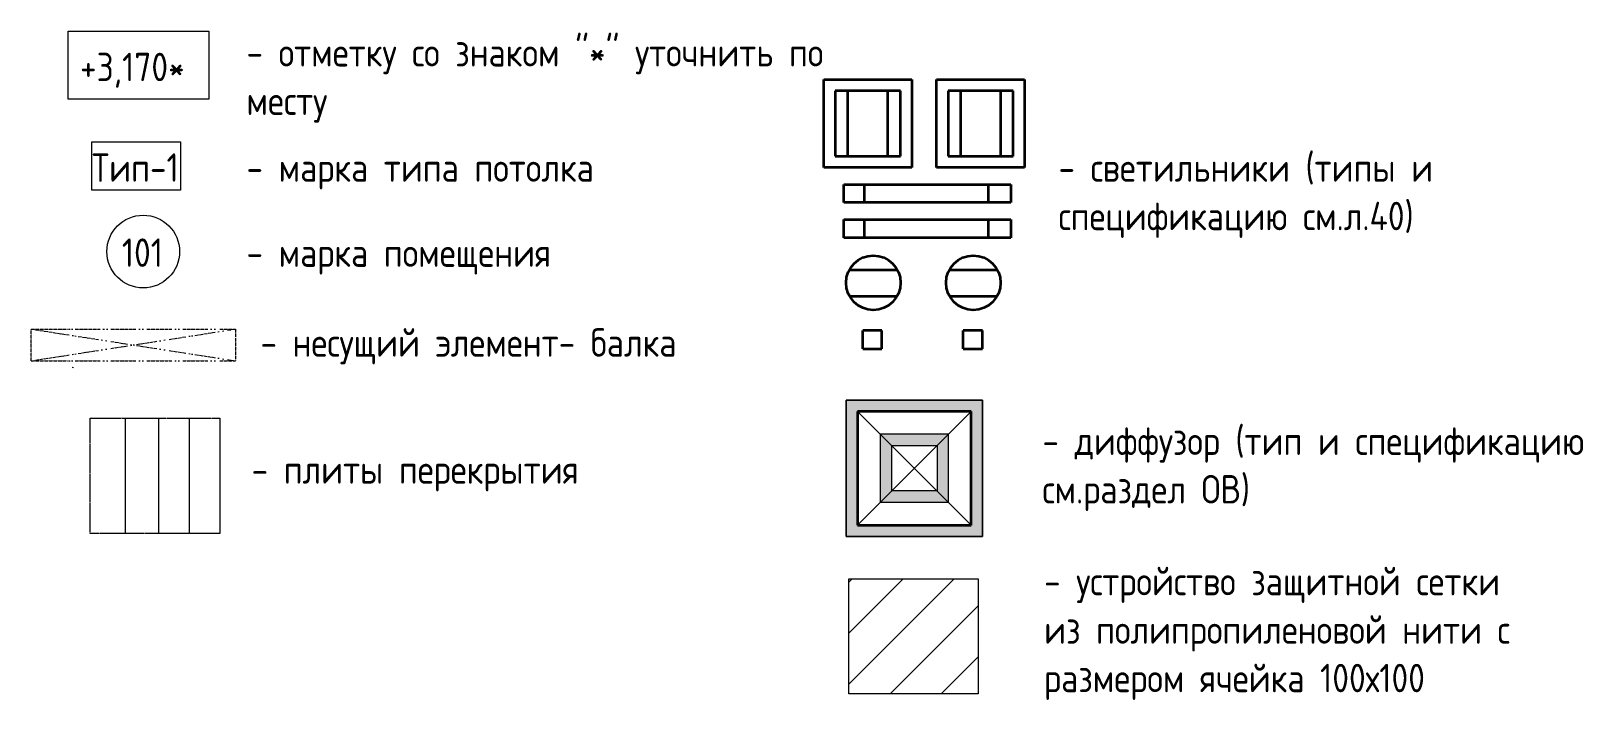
# Model space of a CAD drawing. Header units: millimetres. Extents: x -10474 to 67905, y -3824 to 44223.
# Drawn here: x 61076 to 67905, y -2063 to 879 of the extents above; entities that cross this region are included whole.
import ezdxf

# ---------------------------------------------------------------- set-up
doc = ezdxf.new("R2010")
doc.units = ezdxf.units.MM
doc.linetypes.add('ADSK_Штриховая_ш3 п1_5', pattern=[4.5, 3, -1.5])
doc.linetypes.add('ADSK_Штрихпунктирная 2 точки_ш15 п1_5 п1_5 п1_5', pattern=[19.5, 15, -1.5, 0, -1.5, 0, -1.5])
doc.layers.add('Аннотация', color=7, linetype='Continuous', lineweight=20)
doc.layers.add('Узлы', color=7, linetype='Continuous', lineweight=18)
doc.layers.add('Линии', color=7, linetype='Continuous', lineweight=9, true_color=0x00a600)
doc.styles.add('GOST Common_4', font='GOST_Common.ttf', dxfattribs={"width": 0.9, "height": 125})

msp = doc.modelspace()

# ---------------------------------------------------------------- hatches: boundary and pattern name
at = {"layer": 'Линии', "transparency": 33554610}
h = msp.add_hatch(dxfattribs=at)
h.set_pattern_fill('ANSI31', color=6, scale=50)
h.set_pattern_definition([(45, (3776.7, -29.25), (-112.2532, 112.2532), [])])
h.paths.add_polyline_path([(65243.394, -1529.767), (64674.14, -1529.767), (64674.14, -2035.848), (65243.394, -2035.848)])
at = {"layer": 'Узлы', "lineweight": 20, "true_color": 0x939393}
h = msp.add_hatch(color=252, dxfattribs=at)
h.paths.add_polyline_path([(64663.147, -1343.705), (65263.147, -1343.705), (65263.147, -743.705), (64663.147, -743.705), (64663.147, -1293.705)])
h.paths.add_polyline_path([(64713.147, -1293.705), (64713.147, -793.705), (65213.147, -793.705), (65213.147, -1293.705)])
h.paths.add_polyline_path([(64813.147, -1193.705), (65113.147, -1193.705), (65113.147, -893.705), (64813.147, -893.705), (64813.147, -1143.705)])
h.paths.add_polyline_path([(64863.147, -1143.705), (64863.147, -943.705), (65063.147, -943.705), (65063.147, -1143.705)])

# ---------------------------------------------------------------- linework, layer by layer
at = {"layer": 'Аннотация', "lineweight": 9, "flags": 128}
msp.add_lwpolyline([(61343.924, 391.581), (61734.074, 391.581), (61734.074, 180.081), (61343.924, 180.081)], close=True, dxfattribs=at)
at = {"layer": 'Линии', "color": 7}
for p, q in [((61239.386, 879.397), (61859.386, 879.397)), ((61239.386, 579.397), (61239.386, 879.397)), ((61859.386, 879.397), (61859.386, 579.397)), ((61859.386, 579.397), (61239.386, 579.397)), ((65263.147, -743.705), (64663.147, -743.705)), ((64663.147, -743.705), (64663.147, -1343.705)), ((65263.147, -1343.705), (65263.147, -743.705)), ((64713.147, -1293.705), (64713.147, -793.705)), ((64713.147, -793.705), (65213.147, -793.705)), ((65213.147, -793.705), (65213.147, -1293.705)), ((64813.147, -893.705), (64813.147, -1193.705)), ((65113.147, -893.705), (64813.147, -893.705)), ((64863.147, -943.705), (65063.147, -943.705)), ((64863.147, -1143.705), (64863.147, -943.705)), ((65063.147, -943.705), (65063.147, -1143.705)), ((65113.147, -1193.705), (65113.147, -893.705)), ((65063.147, -1143.705), (64863.147, -1143.705)), ((64813.147, -1193.705), (65113.147, -1193.705)), ((65213.147, -1293.705), (64713.147, -1293.705)), ((64663.147, -1343.705), (65263.147, -1343.705))]:
    msp.add_line(p, q, dxfattribs=at)
at = {"layer": 'Линии', "color": 5, "lineweight": 35, "true_color": 0x0000ff}
for p, q in [((64564.764, 666.747), (64951.265, 666.747)), ((64564.764, 279.738), (64564.764, 666.747)), ((64901.265, 616.747), (64614.764, 616.747)), ((64614.764, 616.747), (64614.764, 329.738)), ((64669.303, 616.747), (64669.303, 329.738)), ((64845.303, 616.747), (64845.303, 329.738)), ((64901.265, 329.738), (64901.265, 616.747)), ((64951.265, 666.747), (64951.265, 279.738)), ((64951.265, 279.738), (64564.764, 279.738)), ((64614.764, 329.738), (64901.265, 329.738)), ((64653.16, 124.845), (64653.16, 204.845)), ((64653.16, 204.845), (65387.881, 204.845)), ((64743.147, 124.845), (64743.147, 204.845)), ((65287.881, 204.845), (65287.881, 124.845)), ((65387.881, 204.845), (65387.881, 124.845)), ((65387.881, 124.845), (64653.16, 124.845)), ((64676.608, -171.143), (64888.24, -171.143)), ((64677.596, -286.143), (64887.252, -286.143)), ((64820.569, -438.159), (64735.834, -438.159)), ((64735.834, -518.159), (64735.834, -438.159)), ((64820.569, -518.159), (64820.569, -438.159)), ((64735.834, -518.159), (64820.569, -518.159)), ((65213.147, -793.705), (64713.147, -793.705)), ((64713.147, -793.705), (64713.147, -1293.705)), ((65213.147, -1293.705), (65213.147, -793.705)), ((64713.147, -1293.705), (65213.147, -1293.705))]:
    msp.add_line(p, q, dxfattribs=at)
at = {"layer": 'Линии', "color": 1, "lineweight": 35, "true_color": 0xff0000}
for p, q in [((65061.048, 666.747), (65447.548, 666.747)), ((65061.048, 279.738), (65061.048, 666.747)), ((65397.548, 616.747), (65111.048, 616.747)), ((65111.048, 616.747), (65111.048, 329.738)), ((65165.586, 616.747), (65165.586, 329.738)), ((65341.586, 616.747), (65341.586, 329.738)), ((65397.548, 329.738), (65397.548, 616.747)), ((65447.548, 666.747), (65447.548, 279.738)), ((65447.548, 279.738), (65061.048, 279.738)), ((65111.048, 329.738), (65397.548, 329.738)), ((64653.16, -30.047), (64653.16, 49.953)), ((64653.16, 49.953), (65387.881, 49.953)), ((64743.147, -30.047), (64743.147, 49.953)), ((65287.881, 49.953), (65287.881, -30.047)), ((65387.881, 49.953), (65387.881, -30.047)), ((65387.881, -30.047), (64653.16, -30.047)), ((65116.608, -171.143), (65328.24, -171.143)), ((65117.596, -286.143), (65327.252, -286.143)), ((65263.147, -438.159), (65178.413, -438.159)), ((65178.413, -518.159), (65178.413, -438.159)), ((65263.147, -518.159), (65263.147, -438.159)), ((65178.413, -518.159), (65263.147, -518.159))]:
    msp.add_line(p, q, dxfattribs=at)
at = {"layer": 'Линии', "color": 7, "linetype": 'ADSK_Штрихпунктирная 2 точки_ш15 п1_5 п1_5 п1_5'}
for p, q in [((61076.366, -431.463), (61236.366, -431.463)), ((61076.366, -571.463), (61076.366, -431.463)), ((61076.366, -431.463), (61244.346, -457.594)), ((61241.908, -431.463), (61247.908, -431.463)), ((61254.192, -431.463), (61260.192, -431.463)), ((61257.198, -459.593), (61263.127, -460.515)), ((61268.554, -461.36), (61274.483, -462.282)), ((61270.115, -431.463), (61380.115, -431.463)), ((61283.87, -463.742), (61372.801, -477.576)), ((61392.933, -431.463), (61398.933, -431.463)), ((61407.933, -431.463), (61413.933, -431.463)), ((61427.999, -431.463), (61537.999, -431.463)), ((61550.817, -431.463), (61556.817, -431.463)), ((61565.817, -431.463), (61571.817, -431.463)), ((61585.882, -431.463), (61695.882, -431.463)), ((61684.057, -476.934), (61758.166, -465.406)), ((61708.7, -431.463), (61714.7, -431.463)), ((61723.7, -431.463), (61729.7, -431.463)), ((61743.766, -431.463), (61853.766, -431.463)), ((61771.019, -463.406), (61776.947, -462.484)), ((61782.375, -461.64), (61788.304, -460.718)), ((61797.691, -459.257), (61886.621, -445.424)), ((61866.584, -431.463), (61872.584, -431.463)), ((61881.584, -431.463), (61887.584, -431.463)), ((61881.584, -431.463), (61887.584, -431.463)), ((61898.479, -443.579), (61904.407, -442.657)), ((61906.366, -431.463), (61976.366, -431.463)), ((61918.241, -440.505), (61924.17, -439.583)), ((61940.968, -436.97), (61976.366, -431.463)), ((61976.366, -431.463), (61976.366, -571.463)), ((61076.366, -571.463), (61244.346, -545.333)), ((61257.198, -543.334), (61263.127, -542.412)), ((61268.554, -541.567), (61274.483, -540.645)), ((61283.87, -539.185), (61372.801, -525.351)), ((61384.658, -479.42), (61390.587, -480.342)), ((61384.658, -523.507), (61390.587, -522.585)), ((61404.421, -482.494), (61410.349, -483.416)), ((61404.421, -520.433), (61410.349, -519.511)), ((61427.147, -486.029), (61501.256, -497.558)), ((61427.147, -516.898), (61501.256, -505.369)), ((61514.108, -499.557), (61520.037, -500.479)), ((61514.108, -503.37), (61520.037, -502.448)), ((61525.465, -501.604), (61531.393, -500.681)), ((61525.465, -501.323), (61531.393, -502.246)), ((61540.781, -499.221), (61629.711, -485.388)), ((61540.781, -503.706), (61629.711, -517.539)), ((61641.568, -483.543), (61647.497, -482.621)), ((61641.568, -519.384), (61647.497, -520.306)), ((61661.331, -480.469), (61667.259, -479.547)), ((61661.331, -522.458), (61667.259, -523.38)), ((61684.057, -525.993), (61758.166, -537.521)), ((61771.019, -539.521), (61776.947, -540.443)), ((61782.375, -541.287), (61788.304, -542.209)), ((61797.691, -543.67), (61886.621, -557.503)), ((61076.366, -571.463), (61236.366, -571.463)), ((61241.908, -571.463), (61247.908, -571.463)), ((61254.192, -571.463), (61260.192, -571.463)), ((61257.198, -599.593), (61263.127, -600.515)), ((61270.115, -571.463), (61380.115, -571.463)), ((61392.933, -571.463), (61398.933, -571.463)), ((61407.933, -571.463), (61413.933, -571.463)), ((61427.999, -571.463), (61537.999, -571.463)), ((61550.817, -571.463), (61556.817, -571.463)), ((61565.817, -571.463), (61571.817, -571.463)), ((61585.882, -571.463), (61695.882, -571.463)), ((61708.7, -571.463), (61714.7, -571.463)), ((61723.7, -571.463), (61729.7, -571.463)), ((61743.766, -571.463), (61853.766, -571.463)), ((61866.584, -571.463), (61872.584, -571.463)), ((61881.584, -571.463), (61887.584, -571.463)), ((61898.479, -559.348), (61904.407, -560.27)), ((61906.366, -571.463), (61976.366, -571.463)), ((61918.241, -562.422), (61924.17, -563.344)), ((61940.968, -565.957), (61976.366, -571.463))]:
    msp.add_line(p, q, dxfattribs=at)
at = {"layer": 'Линии', "color": 7, "lineweight": 20}
for p, q in [((64663.147, -743.705), (65263.147, -743.705)), ((64663.147, -1343.705), (64663.147, -743.705)), ((65263.147, -743.705), (65263.147, -1343.705)), ((64713.147, -793.705), (65213.147, -1293.705)), ((65213.147, -793.705), (64713.147, -1293.705)), ((65263.147, -1343.705), (64663.147, -1343.705))]:
    msp.add_line(p, q, dxfattribs=at)
at = {"layer": 'Линии', "color": 7, "linetype": 'ADSK_Штриховая_ш3 п1_5'}
for p, q in [((61337.112, -824.111), (61906.366, -824.111)), ((61337.112, -1330.192), (61337.112, -824.111)), ((61490.94, -824.111), (61490.94, -1330.192)), ((61637.684, -824.111), (61637.684, -1330.192)), ((61772.584, -824.111), (61772.584, -1330.192)), ((61906.366, -824.111), (61906.366, -1330.192)), ((61906.366, -1330.192), (61337.112, -1330.192))]:
    msp.add_line(p, q, dxfattribs=at)
at = {"layer": 'Линии', "color": 6}
msp.add_lwpolyline([(64674.14, -1529.767), (65243.394, -1529.767), (65243.394, -2035.848), (64674.14, -2035.848)], close=True, dxfattribs=at)
at = {"layer": 'Линии', "color": 7}
msp.add_circle((61569.851, -90.606), 160, dxfattribs=at)
at = {"layer": 'Линии', "color": 5, "lineweight": 35, "true_color": 0x0000ff}
msp.add_circle((64782.424, -227.738), 120, dxfattribs=at)
at = {"layer": 'Линии', "color": 1, "lineweight": 35, "true_color": 0xff0000}
msp.add_circle((65222.424, -227.738), 120, dxfattribs=at)

# ---------------------------------------------------------------- texts
at = {"layer": 'Аннотация', "lineweight": 9, "char_height": 125, "attachment_point": 1, "line_spacing_factor": 1.022766, "style": 'GOST Common_4'}
for s, insert, width in [('\\pt180,360,540,720,900,1080,1260,1440,1620,1800,1980,2160,2340,2520,2700,2880,3060,3240,3420,3600,3780,3960,4140,4320,4500,4680,4860,5040,5220,5400,5580,5760;- отметку со знаком "*" уточнить по месту', (62024.238, 848.372), 2569.05), ('\\pt180,360,540,720,900,1080,1260,1440,1620,1800,1980,2160,2340,2520,2700,2880,3060,3240,3420,3600,3780,3960,4140,4320,4500,4680,4860,5040,5220,5400,5580,5760;+3,170*', (61291.868, 783.881), 502.2225), ('\\pt180,360,540,720,900,1080,1260,1440,1620,1800,1980,2160,2340,2520,2700,2880,3060,3240,3420,3600,3780,3960,4140,4320,4500,4680,4860,5040,5220,5400,5580,5760;Тип-1', (61343.924, 341.391), 394.0515), ('\\pt180,360,540,720,900,1080,1260,1440,1620,1800,1980,2160,2340,2520,2700,2880,3060,3240,3420,3600,3780,3960,4140,4320,4500,4680,4860,5040,5220,5400,5580,5760;- светильники (типы и спецификацию см.л.40)', (65597.108, 341.391), 2634.3), ('\\pt180,360,540,720,900,1080,1260,1440,1620,1800,1980,2160,2340,2520,2700,2880,3060,3240,3420,3600,3780,3960,4140,4320,4500,4680,4860,5040,5220,5400,5580,5760;- марка типа потолка', (62024.238, 341.391), 1587.5685), ('\\pt180,360,540,720,900,1080,1260,1440,1620,1800,1980,2160,2340,2520,2700,2880,3060,3240,3420,3600,3780,3960,4140,4320,4500,4680,4860,5040,5220,5400,5580,5760;101', (61475.984, -32.913), 198.6165), ('\\pt180,360,540,720,900,1080,1260,1440,1620,1800,1980,2160,2340,2520,2700,2880,3060,3240,3420,3600,3780,3960,4140,4320,4500,4680,4860,5040,5220,5400,5580,5760;- марка помещения', (62024.238, -32.913), 1368.045), ('\\pt180,360,540,720,900,1080,1260,1440,1620,1800,1980,2160,2340,2520,2700,2880,3060,3240,3420,3600,3780,3960,4140,4320,4500,4680,4860,5040,5220,5400,5580,5760;- несущий элемент- балка', (62085.72, -428.159), 1893.9015), ('\\pt180,360,540,720,900,1080,1260,1440,1620,1800,1980,2160,2340,2520,2700,2880,3060,3240,3420,3600,3780,3960,4140,4320,4500,4680,4860,5040,5220,5400,5580,5760;- диффузор (тип и спецификацию см.раздел ОВ)', (65526.274, -860.561), 2759.4), ('\\pt180,360,540,720,900,1080,1260,1440,1620,1800,1980,2160,2340,2520,2700,2880,3060,3240,3420,3600,3780,3960,4140,4320,4500,4680,4860,5040,5220,5400,5580,5760;- плиты перекрытия', (62046.657, -986.795), 1440.3105), ('\\pt180,360,540,720,900,1080,1260,1440,1620,1800,1980,2160,2340,2520,2700,2880,3060,3240,3420,3600,3780,3960,4140,4320,4500,4680,4860,5040,5220,5400,5580,5760;- устройство защитной сетки из полипропиленовой нити с размером ячейка 100х100', (65533.647, -1477.859), 2186.16415)]:
    msp.add_mtext(s, dxfattribs=dict(at, insert=insert, width=width))

doc.saveas('drawing.dxf')
